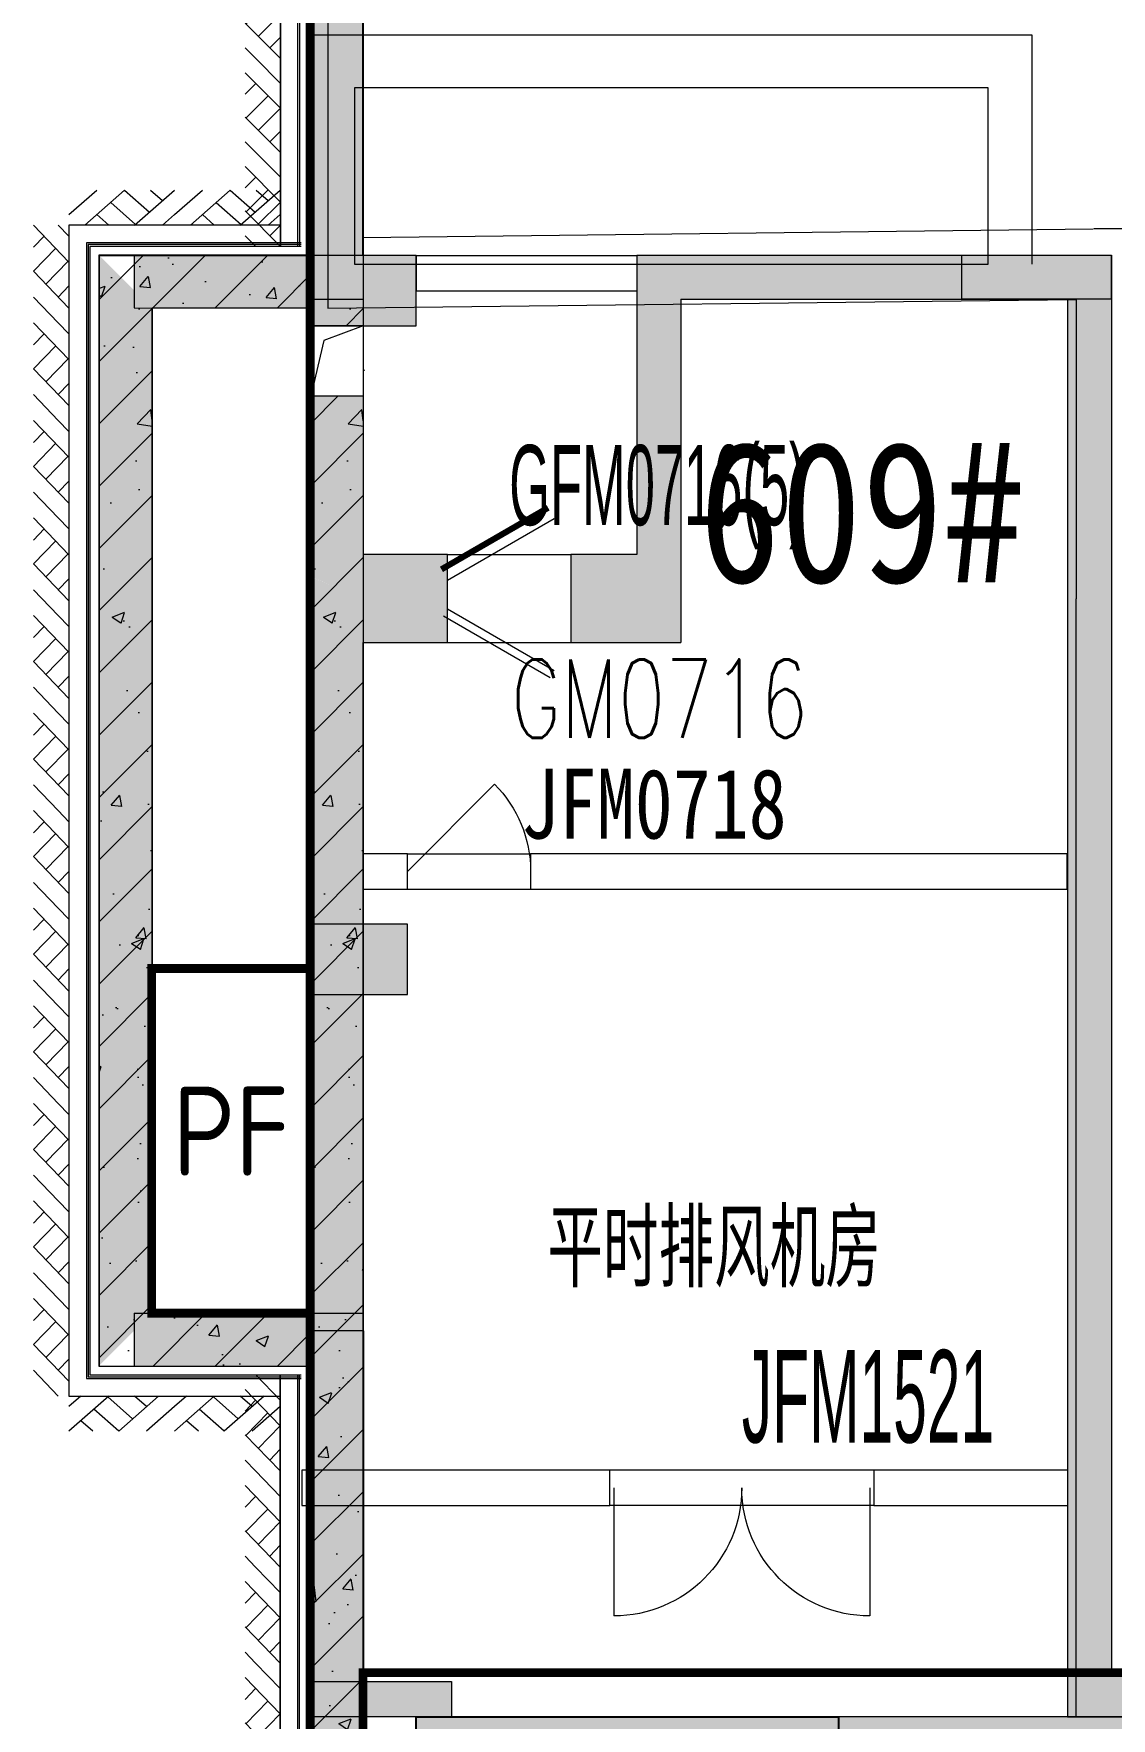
# Model space of a CAD drawing. Extents: x -264757 to 1033689, y 4049843 to 4347093.
# Drawn here: x -90631 to -84506, y 4186300 to 4195866 of the extents above; entities that cross this region are included whole.
import ezdxf

# ---------------------------------------------------------------- set-up
doc = ezdxf.new("R2010")
doc.units = 0
doc.header["$LTSCALE"] = 1000
doc.header["$MEASUREMENT"] = 0
doc.linetypes.add('DASH', pattern=[0.35, 0.25, -0.1])
for name, color, linetype in [('AX-01DK-PB01$0$AX-001DK-01-PB01-02$0$A-3-Htch(wall)', 8, 'Continuous'), ('AX-01DK-PB01$0$AX-03CK-02-PB01$0$AX-03CK-02-PB01$0$PUB_HATCH', 8, 'Continuous'), ('AX-01DK-PB01$0$AX-03CK-02-PB01$0$AX-03CK-02-PB01$0$人防$0$人防$0$A-WIND-IDEN', 8, 'Continuous'), ('AX-01DK-PB01$0$AX-03CK-02-PB01$0$AX-03CK-02-PB01$0$人防$0$人防$0$DOOR_FIRE_TEXT', 8, 'Continuous'), ('不可售车位', 255, 'Continuous'), ('普通车位', 7, 'Continuous')]:
    doc.layers.add(name, color=color, linetype=linetype)
doc.layers.add('AX-01DK-PB01$0$AX-03CK-02-PB01$0$AX-03CK-02-PB01$0$人防$0$WINDOW_TEXT', color=8, linetype='Continuous', plot=False)
doc.layers.add('WINDOW_TEXT', color=8, linetype='Continuous', plot=False)
doc.layers.add('无关图层', color=8, linetype='Continuous', lineweight=0)
doc.layers.add('车位归属楼栋范围线', color=7, linetype='Continuous', true_color=0x19e6c7)
doc.styles.add('-宋体', font='', dxfattribs={"width": 0.8})
doc.styles.add('AX-01DK-PB01$0$AX-03CK-02-PB01$0$AX-03CK-02-PB01$0$_TCH_DIM', font='SIMPLEX', dxfattribs={"bigfont": 'GBCBIG'})
doc.styles.add('AX-01DK-PB01$0$AX-03CK-02-PB01$0$AX-03CK-02-PB01$0$人防$0$_TCH_DIM', font='SIMPLEX', dxfattribs={"bigfont": 'GBCBIG'})
doc.styles.add('AX-01DK-PB01$0$AX-03CK-02-PB01$0$AX-03CK-02-PB01$0$人防$0$人防$0$_TCH_DIM', font='$ GAD E', dxfattribs={"width": 0.7, "bigfont": '$ GAD C'})
doc.styles.add('AX-01DK-PB01$1$AX-001DK-01-PB01-02$0$黑体', font='simhei.ttf')
doc.styles.add('AX-01DK-PB01-FJ$0$AX-001DK-01-PB01-02$0$Standard', font='gbenor.shx', dxfattribs={"bigfont": 'gbcbig.shx'})
doc.styles.get('-宋体').set_extended_font_data('SimSun')

# ---------------------------------------------------------------- blocks, each defined once
blk = doc.blocks.new('销控车位')
at = {"layer": '不可售车位', "true_color": 0x757b8a}
h = blk.add_hatch(color=8, dxfattribs=at)
h.dxf.hatch_style = 1
h.paths.add_polyline_path([(2400, 0), (2400, -5300), (0, -5300), (0, 0)])
at = {"layer": '不可售车位', "color": 8, "true_color": 0x757b8a}
blk.add_lwpolyline([(2400, 0), (2400, -5300), (0, -5300), (0, 0)], close=True, dxfattribs=at)
blk = doc.blocks.new('AX-01DK-PB01$1$$LinePat$素土夯实')
at = {"layer": '无关图层'}
for p, q in [((0, -210), (210, 0)), ((120, -300), (420, 0)), ((420, 0), (608, -188)), ((495, -300), (795, 0)), ((615, 0), (705, -90)), ((315, -105), (502, -293)), ((210, -210), (300, -300)), ((705, -300), (795, -210))]:
    blk.add_line(p, q, dxfattribs=at)
blk = doc.blocks.new('AX-01DK-PB01$0$AX-03CK-02-PB01$0$AX-03CK-02-PB01$0$人防$0$人防$0$$DorLib2D$00000191')
at = {"layer": '无关图层'}
blk.add_line((-0.5, 0.15), (0.366, 0.65), dxfattribs=at)
at = {"layer": '无关图层', "const_width": 0.05}
blk.add_lwpolyline([(-0.55, 0.237), (0.316, 0.737)], dxfattribs=at)
blk = doc.blocks.new('AX-01DK-PB01$0$AX-03CK-02-PB01$0$AX-03CK-02-PB01$0$人防$0$人防$0$$DorLib2D$00000004')
at = {"layer": '无关图层'}
for p, q in [((-0.485, 0), (-0.485, 0.485)), ((0.485, 0), (0.485, 0.485))]:
    blk.add_line(p, q, dxfattribs=at)
at = {"layer": '无关图层', "lineweight": 13}
for centre, start, end in [((-0.485, 0), 0, 90), ((0.485, 0), 90, 180)]:
    blk.add_arc(centre, 0.485, start, end, dxfattribs=at)
blk = doc.blocks.new('AX-01DK-PB01$0$AX-03CK-02-PB01$0$AX-03CK-02-PB01$0$人防$0$$DorLib2D$00000181')
at = {"layer": '无关图层'}
for p, q in [((-0.533, 0.141), (0.333, 0.641)), ((-0.5, 0.083), (0.366, 0.583))]:
    blk.add_line(p, q, dxfattribs=at)
blk = doc.blocks.new('$DorLib2D$00000114')
at = {"layer": '无关图层'}
blk.add_line((0.5, 0), (-0.207, 0.707), dxfattribs=at)
blk.add_arc((0.5, 0), 1, 135, 180, dxfattribs=at)
blk = doc.blocks.new('A$C7e5eb487')
at = {"layer": '普通车位', "true_color": 0xf18f8e}
h = blk.add_hatch(color=11, dxfattribs=at)
h.dxf.hatch_style = 1
h.paths.add_polyline_path([(2400, 0), (2400, -5300), (0, -5300), (0, 0)])

msp = doc.modelspace()

# ---------------------------------------------------------------- hatches: boundary and pattern name
at = {"layer": 'AX-01DK-PB01$0$AX-001DK-01-PB01-02$0$A-3-Htch(wall)'}
for points in [[(-88891.6, 4198128.3), (-89057.7, 4198028.3), (-89057.7, 4194206.9), (-88757.7, 4194206.9), (-88757.7, 4198028.3)], [(-89057.7, 4193806.9), (-89057.7, 4192783.3), (-88908.6, 4192720.8), (-88757.7, 4192908.3), (-88757.7, 4193806.9)], [(-88908.6, 4192720.8), (-89059.6, 4192783.3), (-89059.6, 4191108.8), (-88759.6, 4191108.8), (-88759.6, 4192408.3)], [(-88759.6, 4191108.8), (-89059.6, 4191108.8), (-89059.6, 4170077), (-88892.9, 4169977), (-88759.6, 4170077)]]:
    msp.add_hatch(color=256, dxfattribs=at).paths.add_polyline_path(points)
at = {"layer": 'AX-01DK-PB01$0$AX-03CK-02-PB01$0$AX-03CK-02-PB01$0$PUB_HATCH'}
for points in [[(-87203.3, 4194608), (-86953.3, 4194358), (-84756.4, 4194358), (-84506.4, 4194608)], [(-86953.3, 4194358), (-87203.3, 4194608), (-87203.3, 4192908.3), (-86953.3, 4192408.3)], [(-84506.4, 4194608), (-84756.4, 4194358), (-84756.4, 4187583.3), (-84506.4, 4187583.3)], [(-88759.6, 4192408.3), (-88278.3, 4192408.3), (-88278.3, 4192908.3), (-88757.7, 4192908.3), (-88908.6, 4192720.8)], [(-87203.3, 4192908.3), (-87578.3, 4192908.3), (-87578.3, 4192408.3), (-86953.3, 4192408.3)], [(-84506.4, 4187583.3), (-84756.4, 4187583.3), (-84756.4, 4186307.4), (-84506.4, 4186557.5)], [(-83181.7, 4186308), (-83356.4, 4186308), (-83356.4, 4186557.6), (-84506.4, 4186557.5), (-84756.4, 4186307.4), (-83181.7, 4186307.7)]]:
    msp.add_hatch(color=256, dxfattribs=at).paths.add_polyline_path(points)
at = {"layer": '无关图层'}
h = msp.add_hatch(dxfattribs=at)
h.set_pattern_fill('钢筋混凝土', color=256, scale=100)
h.set_pattern_definition([(45, (-4e-05, 0.0001), (-176.776695, 176.776695), []), (50, (-4e-05, 0.0001), (717.26018, -62.752135), [75, -825]), (355, (-4e-05, 0.0001), (-138.75133, 752.19213), [60, -660]), (100.4514, (59.8, -5.2), (578.50938, 689.43954), [63.74019, -701.14211]), (46.1842, (-4e-05, 200), (1067.24105, -165.51901), [112.5, -1237.5]), (96.6356, (88.9, 186.2), (934.6627, 974.11787), [95.6103, -1051.713]), (351.1842, (-4e-05, 200), (934.66195, 974.1186), [90, -990]), (21, (100, 150), (596.90705, -402.61889), [75, -825]), (326, (100, 150), (243.31533, 725.15005), [60, -660]), (71.4514, (149.74, 116.45), (840.22263, 322.5305), [63.74019, -701.14211]), (37.5, (-4e-05, 0.0001), (12.159855, 332.893854), [0, -652, 0, -670, 0, -662.5]), (7.5, (-4e-05, 0.0001), (263.069537, 394.411712), [0, -382, 0, -637, 0, -252.5]), (327.5, (-223, 0.0001), (533.822436, -22.554872), [0, -250, 0, -780, 0, -1035]), (317.5, (-323, 0.0001), (583.18617, 100.10498), [0, -325, 0, -518, 0, -735])])
h.paths.add_polyline_path([(-89059.6, 4211308), (-89057.5, 4204408), (-89859.6, 4204408), (-89857.5, 4198029.3), (-89058.6, 4198029.3), (-89059.6, 4194608), (-88759.6, 4194608), (-88759.6, 4198328), (-89559.6, 4198328), (-89559.6, 4204108), (-88759.6, 4204108), (-88759.6, 4211308)])
for points in [[(-89960, 4194308.7), (-90260, 4194609.3), (-90260, 4188300.1), (-89960, 4188600.1)], [(-90060.2, 4194308.9), (-89057, 4194306.9), (-89056.4, 4194606.9), (-90059.6, 4194608.9)], [(-88456.6, 4194606.9), (-89056.8, 4194606.9), (-89056.8, 4194206.9), (-88456.6, 4194206.9)], [(-85356.6, 4194608), (-84506.6, 4194608), (-84506.6, 4194358.8), (-85356.6, 4194358.8)], [(-88506.4, 4190809.5), (-89056.6, 4190809.5), (-89056.6, 4190409.5), (-88506.4, 4190409.5)], [(-90060, 4188300.1), (-89056.2, 4188300.1), (-88756.2, 4188600.1), (-90060, 4188600.1)], [(-89056.2, 4188500.1), (-89056.2, 4169976), (-88756.2, 4169976), (-88756.2, 4188500.1)], [(-89056.6, 4186508), (-88256.4, 4186508), (-88256.4, 4186308), (-89056.6, 4186308)]]:
    msp.add_hatch(color=256, dxfattribs=at).paths.add_polyline_path(points)
h = msp.add_hatch(dxfattribs=at)
h.set_pattern_fill('钢筋混凝土', color=256, scale=100)
h.set_pattern_definition([(45, (-1656380.5, 3676521.35), (-176.776695, 176.776695), []), (50, (-1656380.5, 3676521.35), (717.26018, -62.75213), [75, -825]), (355, (-1656380.5, 3676521.35), (-138.75133, 752.19213), [60, -660]), (100.4514, (-1656320.7, 3676516.1), (578.50938, 689.43954), [63.7402, -701.1421]), (46.1842, (-1656380.5, 3676721.35), (1067.24105, -165.519), [112.5, -1237.5]), (96.6356, (-1656291.6, 3676707.6), (934.6627, 974.1179), [95.6103, -1051.713]), (351.1842, (-1656380.5, 3676721.4), (934.66195, 974.1186), [90, -990]), (21, (-1656280.5, 3676671.35), (596.90705, -402.6189), [75, -825]), (326, (-1656280.5, 3676671.35), (243.31533, 725.15005), [60, -660]), (71.4514, (-1656230.76, 3676637.8), (840.22263, 322.5305), [63.7402, -701.1421]), (37.5, (-1656380.5, 3676521.35), (12.159855, 332.893854), [0, -652, 0, -670, 0, -662.5]), (7.5, (-1656380.5, 3676521.35), (263.06954, 394.41171), [0, -382, 0, -637, 0, -252.5]), (327.5, (-1656603.5, 3676521.35), (533.822436, -22.55487), [0, -250, 0, -780, 0, -1035]), (317.5, (-1656703.5, 3676521.35), (583.18617, 100.10498), [0, -325, 0, -518, 0, -735])])
h.paths.add_polyline_path([(-89956.4, 4188597.8), (-89056.6, 4188598), (-89056.6, 4188298), (-90256.6, 4188297.8), (-90256.6, 4194606.9), (-89056.8, 4194606.9), (-89057.9, 4194307.8), (-89957.7, 4194307.8)])
h = msp.add_hatch(dxfattribs=at)
h.set_pattern_fill('钢筋混凝土', color=256, scale=100)
h.set_pattern_definition([(45, (-1655180.5, 3676521.35), (-176.776695, 176.776695), []), (50, (-1655180.5, 3676521.35), (717.26018, -62.75213), [75, -825]), (355, (-1655180.5, 3676521.35), (-138.75133, 752.19213), [60, -660]), (100.4514, (-1655120.7, 3676516.1), (578.50938, 689.43954), [63.7402, -701.1421]), (46.1842, (-1655180.5, 3676721.35), (1067.24105, -165.519), [112.5, -1237.5]), (96.6356, (-1655091.6, 3676707.6), (934.6627, 974.1179), [95.6103, -1051.713]), (351.1842, (-1655180.5, 3676721.4), (934.66195, 974.1186), [90, -990]), (21, (-1655080.5, 3676671.35), (596.90705, -402.6189), [75, -825]), (326, (-1655080.5, 3676671.35), (243.31533, 725.15005), [60, -660]), (71.4514, (-1655030.76, 3676637.8), (840.22263, 322.5305), [63.7402, -701.1421]), (37.5, (-1655180.5, 3676521.35), (12.159855, 332.893854), [0, -652, 0, -670, 0, -662.5]), (7.5, (-1655180.5, 3676521.35), (263.06954, 394.41171), [0, -382, 0, -637, 0, -252.5]), (327.5, (-1655403.5, 3676521.35), (533.822436, -22.55487), [0, -250, 0, -780, 0, -1035]), (317.5, (-1655503.5, 3676521.35), (583.18617, 100.10498), [0, -325, 0, -518, 0, -735])])
h.paths.add_polyline_path([(-88756.4, 4182509), (-89056.6, 4182509), (-89057.9, 4194357.8), (-88757.7, 4194357.8)])
h.paths.add_polyline_path([(-89056.2, 4193806.9), (-88750.9, 4193806.9), (-88750.9, 4194206.9), (-89056.2, 4194206.9)], flags=16)

# ---------------------------------------------------------------- linework, layer by layer
for p, q in [((-88959.6, 4198227.2), (-88959.6, 4194306.8)), ((-89128.6, 4194658.5), (-89128.4, 4197970.6)), ((-89118.6, 4194658.5), (-89118.4, 4197970.6)), ((-89057.7, 4198028.3), (-89057.7, 4194206.9)), ((-88759.6, 4198028.8), (-88759.6, 4194709.2)), ((-88757.7, 4198028.3), (-88757.7, 4194206.9)), ((-89228.4, 4197857.8), (-89228.6, 4194658.5)), ((-89228.6, 4194658.5), (-89228.4, 4197857.8)), ((-89230.2, 4194778.5), (-90430.6, 4194778.5)), ((-90430.6, 4194778.5), (-90430.6, 4188129.6)), ((-89230.2, 4194778.5), (-90430.6, 4194778.5)), ((-90430.6, 4194778.5), (-90430.6, 4188129.6)), ((-88759.6, 4194709.2), (-84609.9, 4194757.8)), ((-84156.4, 4194757.8), (-84606.4, 4194757.8)), ((-89110.2, 4194678.5), (-90330.6, 4194678.5)), ((-90330.6, 4194678.5), (-90330.6, 4188229.6)), ((-89110.2, 4194668.5), (-90320.6, 4194668.5)), ((-90320.6, 4194668.5), (-90320.6, 4188239.6)), ((-89110.2, 4194658.5), (-90310.6, 4194658.5)), ((-90310.6, 4194658.5), (-90310.6, 4188249.6)), ((-90260, 4194609.3), (-90260, 4188300.1)), ((-89060.8, 4194608), (-90260, 4194608)), ((-90260, 4194608), (-90260, 4188300.1)), ((-90059.6, 4194608.9), (-90060.2, 4194308.9)), ((-90059.6, 4194608.9), (-89056.4, 4194606.9)), ((-89056.4, 4194606.9), (-89057, 4194306.9)), ((-88456.6, 4194606.9), (-87203.5, 4194606.9)), ((-88456.6, 4194606.9), (-88456.6, 4194406.9)), ((-87203.5, 4194606.9), (-87203.5, 4194406.9)), ((-87203.3, 4194608), (-84506.4, 4194608)), ((-87203.3, 4194608), (-87203.3, 4192908.3)), ((-84506.4, 4194608), (-84506.4, 4187583.3)), ((-88456.6, 4194406.9), (-87203.5, 4194406.9)), ((-90060.2, 4194308.9), (-89057, 4194306.9)), ((-88959.6, 4194306.8), (-84706.4, 4194356.6)), ((-86953.3, 4194358), (-84756.4, 4194358)), ((-86953.3, 4194358), (-86953.3, 4192408.3)), ((-84756.4, 4194358), (-84756.4, 4187583.3)), ((-84706.4, 4194356.6), (-84706.4, 4192657.8)), ((-89960, 4194308.7), (-89960, 4188600.1)), ((-88757.7, 4194206.9), (-89057.7, 4194206.9)), ((-89057.7, 4193806.9), (-89057.7, 4192783.3)), ((-88757.7, 4193806.9), (-89057.7, 4193806.9)), ((-88757.7, 4193806.9), (-88757.7, 4192908.3)), ((-88278.3, 4192908.3), (-88757.7, 4192908.3)), ((-88278.3, 4192908.3), (-87578.3, 4192908.3)), ((-88278.3, 4192408.3), (-88278.3, 4192908.3)), ((-87203.3, 4192908.3), (-87578.3, 4192908.3)), ((-87578.3, 4192908.3), (-87578.3, 4192408.3)), ((-89059.6, 4192783.3), (-89059.6, 4191108.8)), ((-84706.4, 4190707.8), (-84706.4, 4192657.8)), ((-88759.6, 4192408.3), (-88759.6, 4191108.8)), ((-88759.6, 4192408.3), (-88278.3, 4192408.3)), ((-88278.3, 4192408.3), (-87578.3, 4192408.3)), ((-87578.3, 4192408.3), (-86953.3, 4192408.3)), ((-88506.4, 4191208.8), (-88759.6, 4191208.8)), ((-88506.4, 4191008.8), (-88506.4, 4191208.8)), ((-88506.4, 4191208.8), (-87806.4, 4191208.8)), ((-84756.6, 4191208.8), (-87806.4, 4191208.8)), ((-87806.4, 4191208.8), (-87806.4, 4191008.8)), ((-84756.6, 4191008.8), (-84756.6, 4191208.8)), ((-89059.6, 4191108.8), (-89059.6, 4170077)), ((-88759.6, 4191108.8), (-88759.6, 4170077)), ((-88759.6, 4191008.8), (-88506.4, 4191008.8)), ((-88506.4, 4191008.8), (-87806.4, 4191008.8)), ((-87806.4, 4191008.8), (-84756.6, 4191008.8)), ((-84706.4, 4186307.8), (-84706.4, 4190707.8)), ((-90060, 4188600.1), (-88756.2, 4188600.1)), ((-90060, 4188600.1), (-90060, 4188300.1)), ((-89056.2, 4188500.1), (-89056.2, 4169976)), ((-88756.2, 4188500.1), (-89056.2, 4188500.1)), ((-88756.2, 4188500.1), (-88756.2, 4169976)), ((-90260, 4188300.1), (-89059.6, 4188300.1)), ((-90060, 4188300.1), (-89056.2, 4188300.1)), ((-90330.6, 4188229.6), (-89110.2, 4188229.6)), ((-90320.6, 4188239.6), (-89110.2, 4188239.6)), ((-90310.6, 4188249.6), (-89110.2, 4188249.6)), ((-89229, 4188249.6), (-89229.9, 4170248)), ((-89229.9, 4170248), (-89229, 4188249.6)), ((-89129.9, 4170148), (-89129, 4188249.6)), ((-89119.9, 4170138), (-89119, 4188249.6)), ((-90430.6, 4188129.6), (-89230.2, 4188129.6)), ((-90430.6, 4188129.6), (-89230.2, 4188129.6)), ((-87356.4, 4187708.3), (-89106.4, 4187708.3)), ((-89106.4, 4187708.3), (-89106.4, 4187508.3)), ((-87356.4, 4187508.3), (-87356.4, 4187708.3)), ((-85856.4, 4187708.3), (-87356.4, 4187708.3)), ((-84756.4, 4187708.3), (-85856.4, 4187708.3)), ((-85856.4, 4187708.3), (-85856.4, 4187508.3)), ((-84756.4, 4187583.3), (-84756.4, 4186307.4)), ((-84506.4, 4187583.3), (-84506.4, 4186557.5)), ((-89106.4, 4187508.3), (-87356.4, 4187508.3)), ((-85856.4, 4187508.3), (-87356.4, 4187508.3)), ((-85856.4, 4187508.3), (-84756.4, 4187508.3)), ((-84506.4, 4186557.5), (-83356.4, 4186557.6)), ((-86056.2, 4186307.9), (-86056.2, 4181007.9, 0)), ((-83656.2, 4186307.9), (-86056.2, 4186307.9)), ((-84756.4, 4186307.4), (-83181.7, 4186307.7)), ((-84706.4, 4186307.8), (-82956, 4186307.8))]:
    msp.add_line(p, q, dxfattribs=at)
for points in [[(-89059.6, 4211308), (-89057.5, 4204408), (-89859.6, 4204408), (-89857.5, 4198029.3), (-89058.6, 4198029.3), (-89059.6, 4194608), (-88759.6, 4194608), (-88759.6, 4198328), (-89559.6, 4198328), (-89559.6, 4204108), (-88759.6, 4204108), (-88759.6, 4211308)], [(-85207.1, 4194558), (-85207.1, 4195558), (-88806.8, 4195558), (-88806.8, 4194558)], [(-88456.6, 4194606.9), (-89056.8, 4194606.9), (-89056.8, 4194206.9), (-88456.6, 4194206.9)], [(-85356.6, 4194608), (-84506.6, 4194608), (-84506.6, 4194358.8), (-85356.6, 4194358.8)], [(-88506.4, 4190809.5), (-89056.6, 4190809.5), (-89056.6, 4190409.5), (-88506.4, 4190409.5)], [(-89056.6, 4186508), (-88256.4, 4186508), (-88256.4, 4186308), (-89056.6, 4186308)]]:
    msp.add_lwpolyline(points, close=True, dxfattribs=at)
msp.add_lwpolyline([(-84956.7, 4194558), (-84957.1, 4195858), (-89056.8, 4195858), (-89056.8, 4194558)], dxfattribs=at)
at = {"layer": '无关图层', "ltscale": 0.5}
for points in [[(-89956.4, 4188597.8), (-89056.6, 4188598), (-89056.6, 4188298), (-90256.6, 4188297.8), (-90256.6, 4194606.9), (-89056.8, 4194606.9), (-89057.9, 4194307.8), (-89957.7, 4194307.8)], [(-88756.4, 4182509), (-89056.6, 4182509), (-89057.9, 4194357.8), (-88757.7, 4194357.8)], [(-88757.6, 4193806.9), (-89056.2, 4193806.9), (-89056.2, 4194206.9), (-88757.6, 4194206.9)]]:
    msp.add_lwpolyline(points, close=True, dxfattribs=at)
msp.add_lwpolyline([(-88757.7, 4194206.9), (-88980.7, 4194124.5), (-89056.2, 4193806.9)], dxfattribs=at)
at = {"layer": '无关图层', "const_width": 50}
msp.add_lwpolyline([(-89960, 4188600), (-89060.1, 4188600), (-89059.9, 4190557.9), (-89959.8, 4190557.9)], close=True, dxfattribs=at)
at = {"layer": '车位归属楼栋范围线', "linetype": 'DASH', "ltscale": 5, "const_width": 50}
for points in [[(-89059.6, 4221559.2), (-89059.6, 4170077), (-79712.9, 4170077), (-79712.9, 4170377.6), (-73439.8, 4170377.6), (-73439.8, 4169128), (-33779.6, 4169128.3), (-33779.6, 4175753.5), (-29378.4, 4175753.5), (-29378.4, 4186909.9), (-33152.6, 4186909.9), (-33152.6, 4194358), (-31806.4, 4194358), (-31806.4, 4195803.4), (-32656.4, 4195803.4), (-32656.4, 4204358), (-28828.7, 4204358), (-28828.7, 4215897.7)], [(-33283.3, 4146883.7), (-33283.3, 4175514.4), (-29137.4, 4175514.4), (-29137.4, 4186656.6), (-44355, 4186656.6), (-44355, 4191625.1), (-47611.1, 4191625.1), (-47611.1, 4186680.1), (-55404.2, 4186680.1), (-55404.2, 4191908), (-58670.9, 4191908), (-58670.9, 4186858), (-70304.1, 4186858), (-70303.6, 4191907.5), (-77719.4, 4191908.3), (-77719.4, 4186558.3), (-88759.6, 4186558.3), (-88759.6, 4169777), (-77533.6, 4169777), (-77534.3, 4165409), (-76833.6, 4165408), (-76833.1, 4158725), (-81133.4, 4158725), (-81133.4, 4140728.4)]]:
    msp.add_lwpolyline(points, dxfattribs=at)

# ---------------------------------------------------------------- block references
at = {"layer": '不可售车位'}
msp.add_blockref('销控车位', (-88456.2, 4186307.9), dxfattribs=at)
at = {"layer": '无关图层', "yscale": 0.6666666666666666, "zscale": 0.6666666666666666}
for p, xscale, rotation in [((-89228.5, 4196258.1), 0.6707014192539078, 269.9967811058687), ((-89228.5, 4195724.9), 0.6707014192539078, 269.9967811058687), ((-89228.5, 4195191.7), 0.6707014192539078, 269.9967811058687), ((-90630.6, 4194224.4), 0.6969566786220268, 90.00005824356258), ((-90630.6, 4193670.4), 0.6969566786220268, 90.00005824356258), ((-90630.6, 4193116.3), 0.6969566786220268, 90.00005824356258), ((-90630.6, 4192562.2), 0.6969566786220268, 90.00005824356258), ((-90630.6, 4192008.1), 0.6969566786220268, 90.00005824356258), ((-90630.6, 4191454), 0.6969566786220268, 90.00005824356258), ((-90630.6, 4190900), 0.6969566786220268, 90.00005824356258), ((-90630.6, 4190345.9), 0.6969566786220268, 90.00005824356258), ((-90630.6, 4189791.8), 0.6969566786220268, 90.00005824356258), ((-90630.6, 4189237.7), 0.6969566786220268, 90.00005824356258), ((-90630.6, 4188683.6), 0.6969566786220268, 90.00005824356258), ((-90630.6, 4188129.6), 0.6969566786220268, 90.00005824356258), ((-89229, 4188249.6), 0.6861672339798723, 269.9971158132795), ((-89830.4, 4187929.6), 0.7549751758881609, 180), ((-89230.2, 4187929.6), 0.7549751758881609, 180), ((-89229.1, 4187704.1), 0.6861672339798723, 269.9971158132795), ((-89229.1, 4187158.5), 0.6861672339798723, 269.9971158132795), ((-89229.1, 4186613), 0.6861672339798723, 269.9971158132795)]:
    msp.add_blockref('AX-01DK-PB01$1$$LinePat$素土夯实', p, dxfattribs=dict(at, xscale=xscale, rotation=rotation))
at = {"layer": '无关图层', "xscale": 0.7549751758952263, "yscale": 0.6666666666666666, "zscale": 0.6666666666666666}
for p in [(-90430.6, 4194978.5), (-89830.4, 4194978.5)]:
    msp.add_blockref('AX-01DK-PB01$1$$LinePat$素土夯实', p, dxfattribs=at)
at = {"layer": '无关图层'}
ref = msp.add_blockref('AX-01DK-PB01$0$AX-03CK-02-PB01$0$AX-03CK-02-PB01$0$人防$0$人防$0$$DorLib2D$00000191', (-87928.3, 4192658.3), dxfattribs=dict(at, xscale=700, yscale=700, zscale=500, rotation=5.696460028120579e-06))
ref.add_attrib('A', 'GFM0716(5)', (-87928.3, 4193075.3), dxfattribs={"layer": 'AX-01DK-PB01$0$AX-03CK-02-PB01$0$AX-03CK-02-PB01$0$人防$0$人防$0$A-WIND-IDEN', "height": 455, "rotation": 0.00001, "style": 'AX-01DK-PB01$0$AX-03CK-02-PB01$0$AX-03CK-02-PB01$0$人防$0$人防$0$_TCH_DIM', "width": 0.49})
ref = msp.add_blockref('AX-01DK-PB01$0$AX-03CK-02-PB01$0$AX-03CK-02-PB01$0$人防$0$$DorLib2D$00000181', (-87928.3, 4192658.3), dxfattribs=dict(at, xscale=-700, yscale=700, zscale=150, rotation=179.9999943035796))
ref.add_attrib('A', 'GM0716', (-87918, 4191866.7), dxfattribs={"layer": 'AX-01DK-PB01$0$AX-03CK-02-PB01$0$AX-03CK-02-PB01$0$人防$0$WINDOW_TEXT', "height": 446.25, "rotation": 359.99999, "style": 'AX-01DK-PB01$0$AX-03CK-02-PB01$0$AX-03CK-02-PB01$0$人防$0$_TCH_DIM', "width": 0.705882})
ref = msp.add_blockref('$DorLib2D$00000114', (-88156.4, 4191108.8), dxfattribs=dict(at, xscale=-700, yscale=700, zscale=200, rotation=359.9999626027322))
ref.add_attrib('A', 'JFM0718', (-87861.9, 4191295.4), dxfattribs={"layer": 'WINDOW_TEXT', "height": 396.52, "rotation": 359.99996, "style": '-宋体', "width": 0.8})
ref = msp.add_blockref('AX-01DK-PB01$0$AX-03CK-02-PB01$0$AX-03CK-02-PB01$0$人防$0$人防$0$$DorLib2D$00000004', (-86606.4, 4187608.3), dxfattribs=dict(at, xscale=-1500, yscale=1500, zscale=200, rotation=180.000053044661))
ref.add_attrib('A', 'JFM1521', (-86606.4, 4187865.7), dxfattribs={"layer": 'AX-01DK-PB01$0$AX-03CK-02-PB01$0$AX-03CK-02-PB01$0$人防$0$人防$0$DOOR_FIRE_TEXT', "height": 525, "rotation": 0.00005, "style": 'AX-01DK-PB01$0$AX-03CK-02-PB01$0$AX-03CK-02-PB01$0$人防$0$人防$0$_TCH_DIM', "width": 0.49})
at = {"layer": '普通车位', "extrusion": (0, 0, -1), "zscale": -0.9999999999999998, "rotation": 180}
msp.add_blockref('A$C7e5eb487', (86056.2, 4181007.9, 0), dxfattribs=at)

# ---------------------------------------------------------------- texts
at = {"layer": '无关图层', "style": 'AX-01DK-PB01$1$AX-001DK-01-PB01-02$0$黑体', "width": 0.85}
msp.add_text('609#', height=800, dxfattribs=at).set_placement((-86849.6, 4192750.7))
at = {"layer": '无关图层'}
for s, height, style, p in [('PF', 506.38, 'AX-01DK-PB01-FJ$0$AX-001DK-01-PB01-02$0$Standard', (-89840.9, 4189380.2)), ('平时排风机房', 438.87, 'AX-01DK-PB01$0$AX-03CK-02-PB01$0$AX-03CK-02-PB01$0$_TCH_DIM', (-87711.5, 4188746.7))]:
    msp.add_text(s, height=height, dxfattribs=dict(at, style=style)).set_placement(p)

doc.saveas('drawing.dxf')
